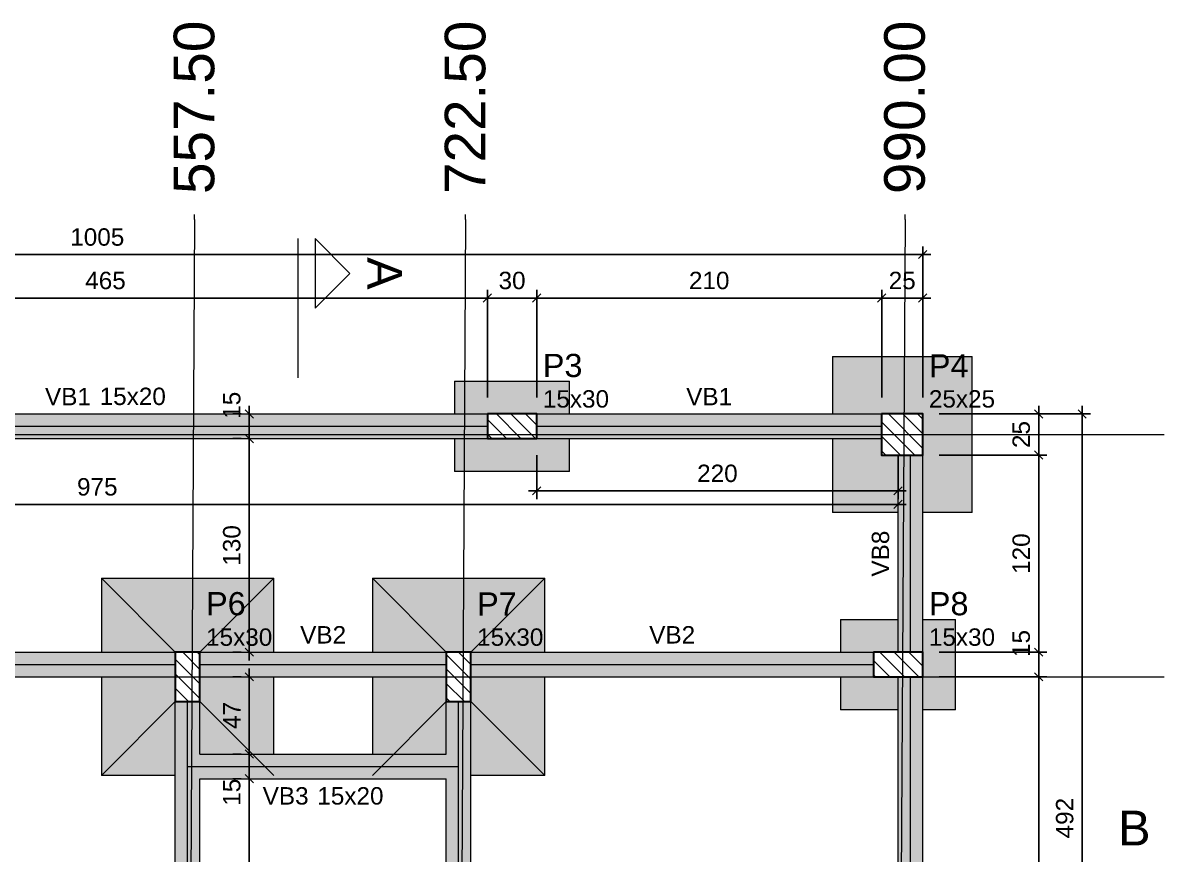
# Model space of a CAD drawing. Header units: inches. Extents: x -52 to 802, y -168 to 85.
# Drawn here: x 31.26 to 45.16, y 11.1 to 21.22 of the extents above; entities that cross this region are included whole.
import ezdxf

# ---------------------------------------------------------------- set-up
doc = ezdxf.new("R2010")
doc.units = ezdxf.units.IN
doc.header["$MEASUREMENT"] = 0
doc.linetypes.add('DOT2', pattern=[3.175, 0, -3.175])
for name, color, linetype, lineweight in [('FO-Cortes', 9, 'Continuous', 5), ('FO-Cotas', 5, 'Continuous', 5), ('FO-Eixos', 5, 'Continuous', 5), ('FO-Hachura das sapatas', 43, 'Continuous', 5), ('FO-Hachura pilar que passa', 19, 'Continuous', 5), ('FO-Hachura viga', 43, 'Continuous', 5), ('FO-Pilares', 4, 'Continuous', 30), ('FO-Seção das fundações', 9, 'Continuous', 5), ('FO-Textos das vigas', 7, 'Continuous', 5), ('FO-Textos dos pilares', 7, 'Continuous', 5), ('FO-Vigas', 1, 'Continuous', 20), ('LC-Eixos', 9, 'Continuous', 5), ('LC-Textos', 3, 'Continuous', 20)]:
    doc.layers.add(name, color=color, linetype=linetype, lineweight=lineweight)
doc.styles.add('Arial', font='arial.ttf')
doc.styles.get("Standard").update_dxf_attribs({"font": 'arial.ttf'})
doc.dimstyles.new('UM_50.000000', dxfattribs={"dimtxt": 0.18, "dimasz": 0.1, "dimexe": 0.1, "dimexo": 0.2, "dimgap": 0, "dimtad": 1, "dimtih": 1, "dimtoh": 1, "dimdec": 1, "dimlfac": 50, "dimzin": 0, "dimdsep": 46, "dimtxsty": 'Standard', "dimcen": 0.09, "dimdle": 0.1, "dimadec": 1, "dimazin": 2, "dimtfac": 1, "dimtdec": 4, "dimtofl": 0, "dimtmove": 0, "dimatfit": 3, "dimfxl": 1, "dimtolj": 1, "dimarcsym": 0})
pattern_1 = [(135, (22.11969, 6.61892), (-0.08838835, -0.08838835), [])]

# ---------------------------------------------------------------- blocks, each defined once
blk = doc.blocks.new('_Oblique')
at = {"color": 0, "linetype": 'ByBlock', "lineweight": -2}
blk.add_line((-0.5, -0.5), (0.5, 0.5), dxfattribs=at)
blk = doc.blocks.new('*D50')
at = {"layer": 'Defpoints', "color": 0, "transparency": 16777216}
for p in [(36.92, 17.871), (27.62, 16.459), (36.92, 16.459)]:
    blk.add_point(p, dxfattribs=at)
at = {"layer": 'FO-Cotas', "color": 0, "lineweight": -2, "transparency": 16777216}
for p, q in [((27.62, 16.659), (27.62, 17.971)), ((36.92, 16.659), (36.92, 17.971)), ((27.52, 17.871), (37.02, 17.871))]:
    blk.add_line(p, q, dxfattribs=at)
at = {"layer": 'FO-Cotas', "color": 0, "lineweight": -2, "transparency": 16777216, "xscale": 0.1, "yscale": 0.1, "zscale": 0.1, "rotation": 180}
blk.add_blockref('_Oblique', (27.62, 17.871), dxfattribs=at)
at = {"layer": 'FO-Cotas', "color": 0, "lineweight": -2, "transparency": 16777216, "xscale": 0.1, "yscale": 0.1, "zscale": 0.1}
blk.add_blockref('_Oblique', (36.92, 17.871), dxfattribs=at)
at = {"layer": 'FO-Cotas', "transparency": 16777216, "insert": (32.27, 18.083), "char_height": 0.2118, "attachment_point": 5, "rotation": 0.0057, "style": 'Arial'}
blk.add_mtext('\\A1;465', dxfattribs=at)
blk = doc.blocks.new('*D51')
at = {"layer": 'Defpoints', "color": 0, "transparency": 16777216}
for p in [(37.52, 17.871), (36.92, 16.459), (37.52, 16.459)]:
    blk.add_point(p, dxfattribs=at)
at = {"layer": 'FO-Cotas', "color": 0, "lineweight": -2, "transparency": 16777216}
for p, q in [((36.92, 16.659), (36.92, 17.971)), ((37.52, 16.659), (37.52, 17.971)), ((36.82, 17.871), (37.62, 17.871))]:
    blk.add_line(p, q, dxfattribs=at)
at = {"layer": 'FO-Cotas', "color": 0, "lineweight": -2, "transparency": 16777216, "xscale": 0.1, "yscale": 0.1, "zscale": 0.1, "rotation": 180}
blk.add_blockref('_Oblique', (36.92, 17.871), dxfattribs=at)
at = {"layer": 'FO-Cotas', "color": 0, "lineweight": -2, "transparency": 16777216, "xscale": 0.1, "yscale": 0.1, "zscale": 0.1}
blk.add_blockref('_Oblique', (37.52, 17.871), dxfattribs=at)
at = {"layer": 'FO-Cotas', "transparency": 16777216, "insert": (37.22, 18.083), "char_height": 0.2118, "attachment_point": 5, "rotation": 0.0057, "style": 'Arial'}
blk.add_mtext('\\A1;30', dxfattribs=at)
blk = doc.blocks.new('*D52')
at = {"layer": 'Defpoints', "color": 0, "transparency": 16777216}
for p in [(41.72, 17.871), (37.52, 16.459), (41.72, 16.459)]:
    blk.add_point(p, dxfattribs=at)
at = {"layer": 'FO-Cotas', "color": 0, "lineweight": -2, "transparency": 16777216}
for p, q in [((37.52, 16.659), (37.52, 17.971)), ((41.72, 16.659), (41.72, 17.971)), ((37.42, 17.871), (41.82, 17.871))]:
    blk.add_line(p, q, dxfattribs=at)
at = {"layer": 'FO-Cotas', "color": 0, "lineweight": -2, "transparency": 16777216, "xscale": 0.1, "yscale": 0.1, "zscale": 0.1, "rotation": 180}
blk.add_blockref('_Oblique', (37.52, 17.871), dxfattribs=at)
at = {"layer": 'FO-Cotas', "color": 0, "lineweight": -2, "transparency": 16777216, "xscale": 0.1, "yscale": 0.1, "zscale": 0.1}
blk.add_blockref('_Oblique', (41.72, 17.871), dxfattribs=at)
at = {"layer": 'FO-Cotas', "transparency": 16777216, "insert": (39.62, 18.083), "char_height": 0.2118, "attachment_point": 5, "rotation": 0.0057, "style": 'Arial'}
blk.add_mtext('\\A1;210', dxfattribs=at)
blk = doc.blocks.new('*D53')
at = {"layer": 'Defpoints', "color": 0, "transparency": 16777216}
for p in [(42.22, 17.871), (41.72, 16.459), (42.22, 16.459)]:
    blk.add_point(p, dxfattribs=at)
at = {"layer": 'FO-Cotas', "color": 0, "lineweight": -2, "transparency": 16777216}
for p, q in [((41.72, 16.659), (41.72, 17.971)), ((42.22, 16.659), (42.22, 17.971)), ((41.62, 17.871), (42.32, 17.871))]:
    blk.add_line(p, q, dxfattribs=at)
at = {"layer": 'FO-Cotas', "color": 0, "lineweight": -2, "transparency": 16777216, "xscale": 0.1, "yscale": 0.1, "zscale": 0.1, "rotation": 180}
blk.add_blockref('_Oblique', (41.72, 17.871), dxfattribs=at)
at = {"layer": 'FO-Cotas', "color": 0, "lineweight": -2, "transparency": 16777216, "xscale": 0.1, "yscale": 0.1, "zscale": 0.1}
blk.add_blockref('_Oblique', (42.22, 17.871), dxfattribs=at)
at = {"layer": 'FO-Cotas', "transparency": 16777216, "insert": (41.97, 18.083), "char_height": 0.2118, "attachment_point": 5, "rotation": 0.0057, "style": 'Arial'}
blk.add_mtext('\\A1;25', dxfattribs=at)
blk = doc.blocks.new('*D54')
at = {"layer": 'Defpoints', "color": 0, "transparency": 16777216}
for p in [(42.22, 18.4), (22.12, 16.459), (42.22, 16.459)]:
    blk.add_point(p, dxfattribs=at)
at = {"layer": 'FO-Cotas', "color": 0, "lineweight": -2, "transparency": 16777216}
for p, q in [((22.12, 16.659), (22.12, 18.5)), ((42.22, 16.659), (42.22, 18.5)), ((22.02, 18.4), (42.32, 18.4))]:
    blk.add_line(p, q, dxfattribs=at)
at = {"layer": 'FO-Cotas', "color": 0, "lineweight": -2, "transparency": 16777216, "xscale": 0.1, "yscale": 0.1, "zscale": 0.1, "rotation": 180}
blk.add_blockref('_Oblique', (22.12, 18.4), dxfattribs=at)
at = {"layer": 'FO-Cotas', "color": 0, "lineweight": -2, "transparency": 16777216, "xscale": 0.1, "yscale": 0.1, "zscale": 0.1}
blk.add_blockref('_Oblique', (42.22, 18.4), dxfattribs=at)
at = {"layer": 'FO-Cotas', "transparency": 16777216, "insert": (32.17, 18.612), "char_height": 0.2118, "attachment_point": 5, "rotation": 0.0057, "style": 'Arial'}
blk.add_mtext('\\A1;1005', dxfattribs=at)
blk = doc.blocks.new('*D70')
at = {"layer": 'Defpoints', "color": 0, "transparency": 16777216}
for p in [(42.22, 13.259), (43.632, 13.259), (42.22, 7.219)]:
    blk.add_point(p, dxfattribs=at)
at = {"layer": 'FO-Cotas', "color": 0, "lineweight": -2, "transparency": 16777216}
for p, q in [((43.632, 7.119), (43.632, 13.359)), ((42.42, 13.259), (43.732, 13.259)), ((42.42, 7.219), (43.732, 7.219))]:
    blk.add_line(p, q, dxfattribs=at)
at = {"layer": 'FO-Cotas', "color": 0, "lineweight": -2, "transparency": 16777216, "xscale": 0.1, "yscale": 0.1, "zscale": 0.1}
for p, rotation in [((43.632, 13.259), 90), ((43.632, 7.219), 270)]:
    blk.add_blockref('_Oblique', p, dxfattribs=dict(at, rotation=rotation))
at = {"layer": 'FO-Cotas', "transparency": 16777216, "insert": (43.42, 10.239), "char_height": 0.2118, "attachment_point": 5, "rotation": 90, "style": 'Arial'}
blk.add_mtext('\\A1;302', dxfattribs=at)
blk = doc.blocks.new('*D71')
at = {"layer": 'Defpoints', "color": 0, "transparency": 16777216}
for p in [(42.22, 13.559), (43.632, 13.559), (42.22, 13.259)]:
    blk.add_point(p, dxfattribs=at)
at = {"layer": 'FO-Cotas', "color": 0, "lineweight": -2, "transparency": 16777216}
for p, q in [((43.632, 13.159), (43.632, 13.659)), ((42.42, 13.559), (43.732, 13.559)), ((42.42, 13.259), (43.732, 13.259))]:
    blk.add_line(p, q, dxfattribs=at)
at = {"layer": 'FO-Cotas', "color": 0, "lineweight": -2, "transparency": 16777216, "xscale": 0.1, "yscale": 0.1, "zscale": 0.1}
for p, rotation in [((43.632, 13.559), 90), ((43.632, 13.259), 270)]:
    blk.add_blockref('_Oblique', p, dxfattribs=dict(at, rotation=rotation))
at = {"layer": 'FO-Cotas', "transparency": 16777216, "insert": (43.42, 13.665), "char_height": 0.2118, "attachment_point": 5, "rotation": 90, "style": 'Arial'}
blk.add_mtext('\\A1;15', dxfattribs=at)
blk = doc.blocks.new('*D72')
at = {"layer": 'Defpoints', "color": 0, "transparency": 16777216}
for p in [(42.22, 15.959), (43.632, 15.959), (42.22, 13.559)]:
    blk.add_point(p, dxfattribs=at)
at = {"layer": 'FO-Cotas', "color": 0, "lineweight": -2, "transparency": 16777216}
for p, q in [((43.632, 13.459), (43.632, 16.059)), ((42.42, 15.959), (43.732, 15.959)), ((42.42, 13.559), (43.732, 13.559))]:
    blk.add_line(p, q, dxfattribs=at)
at = {"layer": 'FO-Cotas', "color": 0, "lineweight": -2, "transparency": 16777216, "xscale": 0.1, "yscale": 0.1, "zscale": 0.1}
for p, rotation in [((43.632, 15.959), 90), ((43.632, 13.559), 270)]:
    blk.add_blockref('_Oblique', p, dxfattribs=dict(at, rotation=rotation))
at = {"layer": 'FO-Cotas', "transparency": 16777216, "insert": (43.42, 14.759), "char_height": 0.2118, "attachment_point": 5, "rotation": 90, "style": 'Arial'}
blk.add_mtext('\\A1;120', dxfattribs=at)
blk = doc.blocks.new('*D73')
at = {"layer": 'Defpoints', "color": 0, "transparency": 16777216}
for p in [(42.22, 16.459), (43.632, 16.459), (42.22, 15.959)]:
    blk.add_point(p, dxfattribs=at)
at = {"layer": 'FO-Cotas', "color": 0, "lineweight": -2, "transparency": 16777216}
for p, q in [((43.632, 15.859), (43.632, 16.559)), ((42.42, 16.459), (43.732, 16.459)), ((42.42, 15.959), (43.732, 15.959))]:
    blk.add_line(p, q, dxfattribs=at)
at = {"layer": 'FO-Cotas', "color": 0, "lineweight": -2, "transparency": 16777216, "xscale": 0.1, "yscale": 0.1, "zscale": 0.1}
for p, rotation in [((43.632, 16.459), 90), ((43.632, 15.959), 270)]:
    blk.add_blockref('_Oblique', p, dxfattribs=dict(at, rotation=rotation))
at = {"layer": 'FO-Cotas', "transparency": 16777216, "insert": (43.42, 16.209), "char_height": 0.2118, "attachment_point": 5, "rotation": 90, "style": 'Arial'}
blk.add_mtext('\\A1;25', dxfattribs=at)
blk = doc.blocks.new('*D74')
at = {"layer": 'Defpoints', "color": 0, "transparency": 16777216}
for p in [(42.22, 16.459), (44.161, 16.459), (42.22, 6.619)]:
    blk.add_point(p, dxfattribs=at)
at = {"layer": 'FO-Cotas', "color": 0, "lineweight": -2, "transparency": 16777216}
for p, q in [((44.161, 6.519), (44.161, 16.559)), ((42.42, 16.459), (44.261, 16.459)), ((42.42, 6.619), (44.261, 6.619))]:
    blk.add_line(p, q, dxfattribs=at)
at = {"layer": 'FO-Cotas', "color": 0, "lineweight": -2, "transparency": 16777216, "xscale": 0.1, "yscale": 0.1, "zscale": 0.1}
for p, rotation in [((44.161, 16.459), 90), ((44.161, 6.619), 270)]:
    blk.add_blockref('_Oblique', p, dxfattribs=dict(at, rotation=rotation))
at = {"layer": 'FO-Cotas', "transparency": 16777216, "insert": (43.949, 11.539), "char_height": 0.2118, "attachment_point": 5, "rotation": 90, "style": 'Arial'}
blk.add_mtext('\\A1;492', dxfattribs=at)
blk = doc.blocks.new('*D75')
at = {"layer": 'Defpoints', "color": 0, "transparency": 16777216}
for p in [(22.42, 15.359), (41.92, 15.359), (41.92, 15.359)]:
    blk.add_point(p, dxfattribs=at)
at = {"layer": 'FO-Cotas', "color": 0, "lineweight": -2, "transparency": 16777216}
for p, q in [((22.42, 15.559), (22.42, 15.459)), ((41.92, 15.559), (41.92, 15.459)), ((22.32, 15.359), (42.02, 15.359))]:
    blk.add_line(p, q, dxfattribs=at)
at = {"layer": 'FO-Cotas', "color": 0, "lineweight": -2, "transparency": 16777216, "xscale": 0.1, "yscale": 0.1, "zscale": 0.1, "rotation": 180}
blk.add_blockref('_Oblique', (22.42, 15.359), dxfattribs=at)
at = {"layer": 'FO-Cotas', "color": 0, "lineweight": -2, "transparency": 16777216, "xscale": 0.1, "yscale": 0.1, "zscale": 0.1}
blk.add_blockref('_Oblique', (41.92, 15.359), dxfattribs=at)
at = {"layer": 'FO-Cotas', "transparency": 16777216, "insert": (32.17, 15.571), "char_height": 0.2118, "attachment_point": 5, "rotation": 0.0057, "style": 'Arial'}
blk.add_mtext('\\A1;975', dxfattribs=at)
blk = doc.blocks.new('*D78')
at = {"layer": 'Defpoints', "color": 0, "transparency": 16777216}
for p in [(34.02, 12.019), (34.02, 12.019), (34.02, 7.019)]:
    blk.add_point(p, dxfattribs=at)
at = {"layer": 'FO-Cotas', "color": 0, "lineweight": -2, "transparency": 16777216}
for p, q in [((34.02, 6.919), (34.02, 12.119)), ((33.82, 12.019), (33.92, 12.019)), ((33.82, 7.019), (33.92, 7.019))]:
    blk.add_line(p, q, dxfattribs=at)
at = {"layer": 'FO-Cotas', "color": 0, "lineweight": -2, "transparency": 16777216, "xscale": 0.1, "yscale": 0.1, "zscale": 0.1}
for p, rotation in [((34.02, 12.019), 90), ((34.02, 7.019), 270)]:
    blk.add_blockref('_Oblique', p, dxfattribs=dict(at, rotation=rotation))
at = {"layer": 'FO-Cotas', "transparency": 16777216, "insert": (33.808, 9.519), "char_height": 0.2118, "attachment_point": 5, "rotation": 90, "style": 'Arial'}
blk.add_mtext('\\A1;250', dxfattribs=at)
blk = doc.blocks.new('*D79')
at = {"layer": 'Defpoints', "color": 0, "transparency": 16777216}
for p in [(34.02, 12.319), (34.02, 12.319), (34.02, 12.019)]:
    blk.add_point(p, dxfattribs=at)
at = {"layer": 'FO-Cotas', "color": 0, "lineweight": -2, "transparency": 16777216}
for p, q in [((34.02, 11.919), (34.02, 12.419)), ((33.82, 12.319), (33.92, 12.319)), ((33.82, 12.019), (33.92, 12.019))]:
    blk.add_line(p, q, dxfattribs=at)
at = {"layer": 'FO-Cotas', "color": 0, "lineweight": -2, "transparency": 16777216, "xscale": 0.1, "yscale": 0.1, "zscale": 0.1}
for p, rotation in [((34.02, 12.319), 90), ((34.02, 12.019), 270)]:
    blk.add_blockref('_Oblique', p, dxfattribs=dict(at, rotation=rotation))
at = {"layer": 'FO-Cotas', "transparency": 16777216, "insert": (33.808, 11.854), "char_height": 0.2118, "attachment_point": 5, "rotation": 90, "style": 'Arial'}
blk.add_mtext('\\A1;15', dxfattribs=at)
blk = doc.blocks.new('*D80')
at = {"layer": 'Defpoints', "color": 0, "transparency": 16777216}
for p in [(34.02, 13.259), (34.02, 13.259), (34.02, 12.319)]:
    blk.add_point(p, dxfattribs=at)
at = {"layer": 'FO-Cotas', "color": 0, "lineweight": -2, "transparency": 16777216}
for p, q in [((34.02, 12.219), (34.02, 13.359)), ((33.82, 13.259), (33.92, 13.259)), ((33.82, 12.319), (33.92, 12.319))]:
    blk.add_line(p, q, dxfattribs=at)
at = {"layer": 'FO-Cotas', "color": 0, "lineweight": -2, "transparency": 16777216, "xscale": 0.1, "yscale": 0.1, "zscale": 0.1}
for p, rotation in [((34.02, 13.259), 90), ((34.02, 12.319), 270)]:
    blk.add_blockref('_Oblique', p, dxfattribs=dict(at, rotation=rotation))
at = {"layer": 'FO-Cotas', "transparency": 16777216, "insert": (33.808, 12.789), "char_height": 0.2118, "attachment_point": 5, "rotation": 90, "style": 'Arial'}
blk.add_mtext('\\A1;47', dxfattribs=at)
blk = doc.blocks.new('*D81')
at = {"layer": 'Defpoints', "color": 0, "transparency": 16777216}
for p in [(34.02, 16.159), (34.02, 16.159), (34.02, 13.559)]:
    blk.add_point(p, dxfattribs=at)
at = {"layer": 'FO-Cotas', "color": 0, "lineweight": -2, "transparency": 16777216}
for p, q in [((34.02, 13.459), (34.02, 16.259)), ((33.82, 16.159), (33.92, 16.159)), ((33.82, 13.559), (33.92, 13.559))]:
    blk.add_line(p, q, dxfattribs=at)
at = {"layer": 'FO-Cotas', "color": 0, "lineweight": -2, "transparency": 16777216, "xscale": 0.1, "yscale": 0.1, "zscale": 0.1}
for p, rotation in [((34.02, 16.159), 90), ((34.02, 13.559), 270)]:
    blk.add_blockref('_Oblique', p, dxfattribs=dict(at, rotation=rotation))
at = {"layer": 'FO-Cotas', "transparency": 16777216, "insert": (33.808, 14.859), "char_height": 0.2118, "attachment_point": 5, "rotation": 90, "style": 'Arial'}
blk.add_mtext('\\A1;130', dxfattribs=at)
blk = doc.blocks.new('*D82')
at = {"layer": 'Defpoints', "color": 0, "transparency": 16777216}
for p in [(34.02, 16.459), (34.02, 16.459), (34.02, 16.159)]:
    blk.add_point(p, dxfattribs=at)
at = {"layer": 'FO-Cotas', "color": 0, "lineweight": -2, "transparency": 16777216}
for p, q in [((34.02, 16.059), (34.02, 16.559)), ((33.82, 16.459), (33.92, 16.459)), ((33.82, 16.159), (33.92, 16.159))]:
    blk.add_line(p, q, dxfattribs=at)
at = {"layer": 'FO-Cotas', "color": 0, "lineweight": -2, "transparency": 16777216, "xscale": 0.1, "yscale": 0.1, "zscale": 0.1}
for p, rotation in [((34.02, 16.459), 90), ((34.02, 16.159), 270)]:
    blk.add_blockref('_Oblique', p, dxfattribs=dict(at, rotation=rotation))
at = {"layer": 'FO-Cotas', "transparency": 16777216, "insert": (33.808, 16.565), "char_height": 0.2118, "attachment_point": 5, "rotation": 90, "style": 'Arial'}
blk.add_mtext('\\A1;15', dxfattribs=at)
blk = doc.blocks.new('*D84')
at = {"layer": 'Defpoints', "color": 0, "transparency": 16777216}
for p in [(37.52, 16.159), (41.92, 16.159), (41.92, 15.524)]:
    blk.add_point(p, dxfattribs=at)
at = {"layer": 'FO-Cotas', "color": 0, "lineweight": -2, "transparency": 16777216}
for p, q in [((37.52, 15.959), (37.52, 15.424)), ((41.92, 15.959), (41.92, 15.424)), ((37.42, 15.524), (42.02, 15.524))]:
    blk.add_line(p, q, dxfattribs=at)
at = {"layer": 'FO-Cotas', "color": 0, "lineweight": -2, "transparency": 16777216, "xscale": 0.1, "yscale": 0.1, "zscale": 0.1, "rotation": 180}
blk.add_blockref('_Oblique', (37.52, 15.524), dxfattribs=at)
at = {"layer": 'FO-Cotas', "color": 0, "lineweight": -2, "transparency": 16777216, "xscale": 0.1, "yscale": 0.1, "zscale": 0.1}
blk.add_blockref('_Oblique', (41.92, 15.524), dxfattribs=at)
at = {"layer": 'FO-Cotas', "transparency": 16777216, "insert": (39.72, 15.735), "char_height": 0.2118, "attachment_point": 5, "rotation": 0.0057, "style": 'Arial'}
blk.add_mtext('\\A1;220', dxfattribs=at)

msp = doc.modelspace()

# ---------------------------------------------------------------- hatches: boundary and pattern name
at = {"layer": 'FO-Hachura das sapatas', "linetype": 'Continuous'}
h = msp.add_hatch(color=256, dxfattribs=at)
h.paths.add_polyline_path([(41.1197, 17.1589), (41.1197, 15.2589), (42.8197, 15.2589), (42.8197, 17.1589), (41.1197, 17.1589)])
h.paths.add_polyline_path([(41.1197, 16.1589), (41.7197, 16.1589), (41.7197, 15.9589), (41.9197, 15.9589), (41.9197, 15.2589), (42.2197, 15.2589), (42.2197, 16.4589), (41.1197, 16.4589), (41.1197, 16.1589)], flags=0)
h = msp.add_hatch(color=256, dxfattribs=at)
h.paths.add_polyline_path([(36.5197, 16.8589), (36.5197, 15.7589), (37.9197, 15.7589), (37.9197, 16.8589), (36.5197, 16.8589)])
h.paths.add_polyline_path([(36.5197, 16.1589), (37.9197, 16.1589), (37.9197, 16.4589), (36.5197, 16.4589), (36.5197, 16.1589)], flags=0)
h = msp.add_hatch(color=256, dxfattribs=at)
h.paths.add_polyline_path([(34.3197, 14.4589), (32.2197, 14.4589), (32.2197, 12.0589), (34.3197, 12.0589), (34.3197, 14.4589)])
h.paths.add_polyline_path([(34.3197, 12.3189), (33.4197, 12.3189), (33.4197, 13.2589), (34.3197, 13.2589), (34.3197, 13.5589), (32.2197, 13.5589), (32.2197, 13.2589), (33.1197, 13.2589), (33.1197, 12.0589), (34.3197, 12.0589), (34.3197, 12.3189)], flags=0)
h = msp.add_hatch(color=256, dxfattribs=at)
h.paths.add_polyline_path([(35.5197, 12.0589), (37.6197, 12.0589), (37.6197, 14.4589), (35.5197, 14.4589), (35.5197, 12.0589)])
h.paths.add_polyline_path([(37.6197, 13.2589), (37.6197, 13.5589), (35.5197, 13.5589), (35.5197, 13.2589), (36.4197, 13.2589), (36.4197, 12.3189), (35.5197, 12.3189), (35.5197, 12.0589), (36.7197, 12.0589), (36.7197, 13.2589), (37.6197, 13.2589)], flags=0)
h = msp.add_hatch(color=256, dxfattribs=at)
h.paths.add_polyline_path([(41.2197, 13.9589), (41.2197, 12.8589), (42.6197, 12.8589), (42.6197, 13.9589), (41.2197, 13.9589)])
h.paths.add_polyline_path([(41.2197, 13.2589), (41.9197, 13.2589), (41.9197, 12.8589), (42.2197, 12.8589), (42.2197, 13.9589), (41.9197, 13.9589), (41.9197, 13.5589), (41.2197, 13.5589), (41.2197, 13.2589)], flags=0)
at = {"layer": 'FO-Hachura pilar que passa', "linetype": 'Continuous'}
h = msp.add_hatch(dxfattribs=at)
h.set_pattern_fill('ANSI31', color=256, angle=90, style=0)
h.set_pattern_definition(pattern_1)
h.paths.add_polyline_path([(36.9197, 16.4589), (36.9197, 16.3089), (36.9197, 16.1589), (37.2197, 16.1589), (37.5197, 16.1589), (37.5197, 16.3089), (37.5197, 16.4589), (37.2197, 16.4589)])
h = msp.add_hatch(dxfattribs=at)
h.set_pattern_fill('ANSI31', color=256, angle=90, style=0)
h.set_pattern_definition(pattern_1)
h.paths.add_polyline_path([(41.7197, 16.4589), (41.7197, 16.2089), (41.7197, 15.9589), (41.9697, 15.9589), (42.2197, 15.9589), (42.2197, 16.2089), (42.2197, 16.4589), (41.9697, 16.4589)])
h = msp.add_hatch(dxfattribs=at)
h.set_pattern_fill('ANSI31', color=256, angle=90, style=0)
h.set_pattern_definition(pattern_1)
h.paths.add_polyline_path([(33.4197, 13.5589), (33.2697, 13.5589), (33.1197, 13.5589), (33.1197, 13.2589), (33.1197, 12.9589), (33.2697, 12.9589), (33.4197, 12.9589), (33.4197, 13.2589)])
h = msp.add_hatch(dxfattribs=at)
h.set_pattern_fill('ANSI31', color=256, angle=90, style=0)
h.set_pattern_definition(pattern_1)
h.paths.add_polyline_path([(36.4197, 12.9589), (36.5697, 12.9589), (36.7197, 12.9589), (36.7197, 13.2589), (36.7197, 13.5589), (36.5697, 13.5589), (36.4197, 13.5589), (36.4197, 13.2589)])
h = msp.add_hatch(dxfattribs=at)
h.set_pattern_fill('ANSI31', color=256, angle=90, style=0)
h.set_pattern_definition(pattern_1)
h.paths.add_polyline_path([(41.6197, 13.5589), (41.6197, 13.4089), (41.6197, 13.2589), (41.9197, 13.2589), (42.2197, 13.2589), (42.2197, 13.4089), (42.2197, 13.5589), (41.9197, 13.5589)])
at = {"layer": 'FO-Hachura viga', "linetype": 'Continuous'}
for points in [[(36.9197, 16.4589), (36.9197, 16.4589), (27.6197, 16.4589), (27.6197, 16.1589), (36.9197, 16.1589), (36.9197, 16.4589)], [(41.7197, 16.4589), (41.7197, 16.4589), (37.5197, 16.4589), (37.5197, 16.1589), (41.7197, 16.1589), (41.7197, 16.4589)], [(42.2197, 15.9589), (42.2197, 15.9589), (41.9197, 15.9589), (41.9197, 13.5589), (42.2197, 13.5589), (42.2197, 15.9589)], [(33.1197, 13.5589), (33.1197, 13.5589), (22.7197, 13.5589), (22.7197, 13.2589), (33.1197, 13.2589), (33.1197, 13.5589)], [(36.4197, 13.5589), (36.4197, 13.5589), (33.4197, 13.5589), (33.4197, 13.2589), (36.4197, 13.2589), (36.4197, 13.5589)], [(41.6197, 13.5589), (41.6197, 13.5589), (36.7197, 13.5589), (36.7197, 13.2589), (41.6197, 13.2589), (41.6197, 13.5589)], [(42.2197, 13.2589), (42.2197, 13.2589), (41.9197, 13.2589), (41.9197, 7.2189), (42.2197, 7.2189), (42.2197, 13.2589)], [(33.4197, 12.3189), (33.4197, 12.3189), (33.4197, 12.9589), (33.1197, 12.9589), (33.1197, 12.1689), (33.2697, 12.1689), (33.4197, 12.3189)], [(36.7197, 12.9589), (36.7197, 12.9589), (36.4197, 12.9589), (36.4197, 12.3189), (36.5697, 12.1689), (36.7197, 12.1689), (36.7197, 12.9589)], [(36.5697, 12.1689), (36.5697, 12.1689), (36.4197, 12.3189), (33.4197, 12.3189), (33.2697, 12.1689), (33.4197, 12.0189), (36.4197, 12.0189), (36.5697, 12.1689)], [(33.4197, 12.0189), (33.4197, 12.0189), (33.2697, 12.1689), (33.1197, 12.1689), (33.1197, 7.2189), (33.4197, 7.2189), (33.4197, 12.0189)], [(36.7197, 12.1689), (36.7197, 12.1689), (36.5697, 12.1689), (36.4197, 12.0189), (36.4197, 7.2189), (36.7197, 7.2189), (36.7197, 12.1689)]]:
    msp.add_hatch(color=256, dxfattribs=at).paths.add_polyline_path(points)

# ---------------------------------------------------------------- linework, layer by layer
at = {"layer": 'FO-Cortes'}
msp.add_line((34.6109, 18.5944), (34.6109, 16.9), dxfattribs=at)
at = {"layer": 'FO-Cortes', "linetype": 'Continuous'}
msp.add_lwpolyline([(34.8227, 18.5944), (34.8227, 17.7472), (35.2463, 18.1708), (34.8227, 18.5944)], close=True, dxfattribs=at)
at = {"layer": 'FO-Eixos'}
for p, q in [((27.6197, 16.3089), (36.9197, 16.3089)), ((37.5197, 16.3089), (41.7197, 16.3089)), ((42.0697, 13.5589), (42.0697, 15.9589)), ((22.7197, 13.4089), (33.1197, 13.4089)), ((33.4197, 13.4089), (36.4197, 13.4089)), ((36.7197, 13.4089), (41.6197, 13.4089)), ((42.0697, 7.2189), (42.0697, 13.2589)), ((33.2697, 12.1689), (33.2697, 12.9589)), ((36.5697, 12.1689), (36.5697, 12.9589)), ((33.2697, 7.2189), (33.2697, 12.1689)), ((33.2697, 12.1689), (36.5697, 12.1689)), ((36.5697, 7.2189), (36.5697, 12.1689))]:
    msp.add_line(p, q, dxfattribs=at)
at = {"layer": 'FO-Pilares'}
for points in [[(36.9197, 16.4589), (36.9197, 16.3089), (36.9197, 16.1589), (37.2197, 16.1589), (37.5197, 16.1589), (37.5197, 16.3089), (37.5197, 16.4589), (37.2197, 16.4589), (36.9197, 16.4589)], [(41.7197, 16.4589), (41.7197, 16.2089), (41.7197, 15.9589), (41.9697, 15.9589), (42.2197, 15.9589), (42.2197, 16.2089), (42.2197, 16.4589), (41.9697, 16.4589), (41.7197, 16.4589)], [(33.4197, 13.5589), (33.2697, 13.5589), (33.1197, 13.5589), (33.1197, 13.2589), (33.1197, 12.9589), (33.2697, 12.9589), (33.4197, 12.9589), (33.4197, 13.2589), (33.4197, 13.5589)], [(36.4197, 12.9589), (36.5697, 12.9589), (36.7197, 12.9589), (36.7197, 13.2589), (36.7197, 13.5589), (36.5697, 13.5589), (36.4197, 13.5589), (36.4197, 13.2589), (36.4197, 12.9589)], [(41.6197, 13.5589), (41.6197, 13.4089), (41.6197, 13.2589), (41.9197, 13.2589), (42.2197, 13.2589), (42.2197, 13.4089), (42.2197, 13.5589), (41.9197, 13.5589), (41.6197, 13.5589)]]:
    msp.add_lwpolyline(points, close=True, dxfattribs=at)
at = {"layer": 'FO-Seção das fundações'}
for p, q in [((32.2197, 14.4589), (33.1197, 13.5589)), ((34.3197, 14.4589), (33.4197, 13.5589)), ((35.5197, 14.4589), (36.4197, 13.5589)), ((37.6197, 14.4589), (36.7197, 13.5589)), ((32.2197, 12.0589), (33.1197, 12.9589)), ((34.3197, 12.0589), (33.4197, 12.9589)), ((35.5197, 12.0589), (36.4197, 12.9589)), ((37.6197, 12.0589), (36.7197, 12.9589))]:
    msp.add_line(p, q, dxfattribs=at)
for points in [[(41.1197, 17.1589), (41.1197, 16.4589)], [(41.1197, 17.1589), (42.8197, 17.1589)], [(42.8197, 15.2589), (42.8197, 17.1589)], [(36.5197, 16.8589), (36.5197, 16.4589)], [(36.5197, 16.8589), (37.9197, 16.8589)], [(37.9197, 16.4589), (37.9197, 16.8589)], [(36.5197, 16.1589), (36.5197, 15.7589)], [(37.9197, 15.7589), (37.9197, 16.1589)], [(41.1197, 16.1589), (41.1197, 15.2589)], [(37.9197, 15.7589), (36.5197, 15.7589)], [(41.9197, 15.2589), (41.1197, 15.2589)], [(42.8197, 15.2589), (42.2197, 15.2589)], [(32.2197, 14.4589), (34.3197, 14.4589)], [(32.2197, 14.4589), (32.2197, 13.5589)], [(34.3197, 13.5589), (34.3197, 14.4589)], [(35.5197, 14.4589), (37.6197, 14.4589)], [(35.5197, 14.4589), (35.5197, 13.5589)], [(37.6197, 13.5589), (37.6197, 14.4589)], [(41.2197, 13.9589), (41.2197, 13.5589)], [(41.2197, 13.9589), (41.9197, 13.9589)], [(42.2197, 13.9589), (42.6197, 13.9589)], [(42.6197, 12.8589), (42.6197, 13.9589)], [(32.2197, 13.2589), (32.2197, 12.0589)], [(34.3197, 12.3189), (34.3197, 13.2589)], [(35.5197, 13.2589), (35.5197, 12.3189)], [(37.6197, 12.0589), (37.6197, 13.2589)], [(41.2197, 13.2589), (41.2197, 12.8589)], [(41.9197, 12.8589), (41.2197, 12.8589)], [(42.6197, 12.8589), (42.2197, 12.8589)], [(33.1197, 12.0589), (32.2197, 12.0589)], [(37.6197, 12.0589), (36.7197, 12.0589)]]:
    msp.add_lwpolyline(points, dxfattribs=at)
at = {"layer": 'FO-Vigas'}
for p, q in [((27.6197, 16.4589), (36.9197, 16.4589)), ((37.5197, 16.4589), (41.7197, 16.4589)), ((27.6197, 16.1589), (36.9197, 16.1589)), ((37.5197, 16.1589), (41.7197, 16.1589)), ((41.9197, 13.5589), (41.9197, 15.9589)), ((42.2197, 13.5589), (42.2197, 15.9589)), ((22.7197, 13.5589), (33.1197, 13.5589)), ((33.4197, 13.5589), (36.4197, 13.5589)), ((36.7197, 13.5589), (41.6197, 13.5589)), ((22.7197, 13.2589), (33.1197, 13.2589)), ((33.4197, 13.2589), (36.4197, 13.2589)), ((36.7197, 13.2589), (41.6197, 13.2589)), ((41.9197, 7.2189), (41.9197, 13.2589)), ((42.2197, 7.2189), (42.2197, 13.2589)), ((33.1197, 12.1689), (33.1197, 12.9589)), ((33.4197, 12.3189), (33.4197, 12.9589)), ((36.4197, 12.3189), (36.4197, 12.9589)), ((36.7197, 12.1689), (36.7197, 12.9589)), ((33.4197, 12.3189), (36.4197, 12.3189)), ((33.1197, 7.2189), (33.1197, 12.1689)), ((36.7197, 7.2189), (36.7197, 12.1689)), ((33.4197, 7.2189), (33.4197, 12.0189)), ((33.4197, 12.0189), (36.4197, 12.0189)), ((36.4197, 7.2189), (36.4197, 12.0189))]:
    msp.add_line(p, q, dxfattribs=at)
at = {"layer": 'LC-Eixos'}
for p, q in [((33.3546, 18.8276), (33.2697, 3.9241)), ((33.3546, 18.8276), (33.3546, 18.8894)), ((36.6546, 18.8276), (36.5697, 3.9241)), ((36.6546, 18.8276), (36.6546, 18.8894)), ((42.0046, 18.8276), (41.9197, 3.9241)), ((42.0046, 18.8276), (42.0046, 18.8894)), ((18.9976, 16.2089), (43.6594, 16.2089)), ((43.6594, 16.2089), (45.1594, 16.2089)), ((18.9976, 13.2589), (43.6594, 13.2589)), ((43.6594, 13.2589), (45.1594, 13.2589))]:
    msp.add_line(p, q, dxfattribs=at)

# ---------------------------------------------------------------- texts
at = {"layer": 'FO-Cortes', "linetype": 'DOT2', "ltscale": 0.05, "insert": (35.4581, 18.1708), "char_height": 0.4236, "width": 0.790401, "attachment_point": 8, "rotation": 270, "line_spacing_factor": 0.798, "style": 'Arial'}
msp.add_mtext('A', dxfattribs=at)
at = {"layer": 'FO-Cortes', "linetype": 'DOT2', "ltscale": 0.05, "insert": (44.7964, 11.2061), "char_height": 0.4236, "width": 0.790401, "attachment_point": 8, "line_spacing_factor": 0.798, "style": 'Arial'}
msp.add_mtext('B', dxfattribs=at)
at = {"layer": 'FO-Textos das vigas', "char_height": 0.2118, "line_spacing_factor": 0.798, "style": 'Arial'}
for s, insert, width, attachment_point in [('VB1', (32.093, 16.5648), 1.119254, 9), ('15x20', (32.1989, 16.5648), 1.606765, 7), ('VB1', (39.6197, 16.5648), 1.119254, 8), ('VB2', (34.9197, 13.6648), 1.119254, 8), ('VB2', (39.1697, 13.6648), 1.119254, 8), ('VB3', (34.743, 11.7012), 1.119254, 9), ('15x20', (34.8489, 11.7012), 1.606765, 7)]:
    msp.add_mtext(s, dxfattribs=dict(at, insert=insert, width=width, attachment_point=attachment_point))
at = {"layer": 'FO-Textos das vigas', "insert": (41.8138, 14.7589), "char_height": 0.2118, "width": 1.119254, "attachment_point": 8, "rotation": 90, "line_spacing_factor": 0.798, "style": 'Arial'}
msp.add_mtext('VB8', dxfattribs=at)
at = {"layer": 'FO-Textos dos pilares', "attachment_point": 7, "line_spacing_factor": 0.798, "style": 'Arial'}
for s, insert, char_height, width in [('P3', (37.5947, 16.9046), 0.2824, 0.965405), ('P4', (42.2947, 16.9046), 0.2824, 0.965405), ('15x30', (37.5947, 16.5339), 0.2118, 1.606765), ('25x25', (42.2947, 16.5339), 0.2118, 1.606765), ('P6', (33.4947, 14.0046), 0.2824, 0.965405), ('P7', (36.7947, 14.0046), 0.2824, 0.965405), ('P8', (42.2947, 14.0046), 0.2824, 0.965405), ('15x30', (33.4947, 13.6339), 0.2118, 1.606765), ('15x30', (36.7947, 13.6339), 0.2118, 1.606765), ('15x30', (42.2947, 13.6339), 0.2118, 1.606765)]:
    msp.add_mtext(s, dxfattribs=dict(at, insert=insert, char_height=char_height, width=width))
at = {"layer": 'LC-Textos', "linetype": 'Continuous', "char_height": 0.4942, "width": 4.250426, "attachment_point": 7, "rotation": 90, "line_spacing_factor": 0.798, "style": 'Arial'}
for s, insert in [('557.50', (33.6017, 19.1365)), ('722.50', (36.9017, 19.1365)), ('990.00', (42.2517, 19.1365))]:
    msp.add_mtext(s, dxfattribs=dict(at, insert=insert))

# ---------------------------------------------------------------- dimensions: what is measured, and where the dimension line sits
at = {"layer": 'FO-Cotas'}
for base, p1, p2, picture, middle in [((42.2197, 18.4004), (22.1197, 16.4589), (42.2197, 16.4589), '*D54', (32.1697, 18.6122)), ((36.9197, 17.8709), (27.6197, 16.4589), (36.9197, 16.4589), '*D50', (32.2697, 18.0827)), ((37.5197, 17.8709), (36.9197, 16.4589), (37.5197, 16.4589), '*D51', (37.2197, 18.0827)), ((41.7197, 17.8709), (37.5197, 16.4589), (41.7197, 16.4589), '*D52', (39.6197, 18.0827)), ((42.2197, 17.8709), (41.7197, 16.4589), (42.2197, 16.4589), '*D53', (41.9697, 18.0827)), ((41.9197, 15.5235), (37.5197, 16.1589), (41.9197, 16.1589), '*D84', (39.7197, 15.7353)), ((41.9197, 15.3589), (22.4197, 15.3589), (41.9197, 15.3589), '*D75', (32.1697, 15.5707))]:
    dim = msp.add_linear_dim(base=base, p1=p1, p2=p2, dimstyle='UM_50.000000', override={"dimtxt": 0.2118, "dimasz": 0.1, "dimexe": 0.1, "dimexo": 0.2, "dimtad": 1, "dimtih": 0, "dimtoh": 0, "dimdec": 1, "dimlfac": 50, "dimzin": 8, "dimtxsty": 'Arial', "dimblk": 'Oblique', "dimblk1": 'Oblique', "dimblk2": 'Oblique', "dimsah": 1, "dimdle": 0.1, "dimse1": 0, "dimse2": 0, "dimclrt": 256, "dimadec": 1, "dimazin": 3, "dimtmove": 2, "dimldrblk": 'Oblique'}, dxfattribs=at)
    dim.commit()
    dim.dimension.update_dxf_attribs({"geometry": picture, "text_midpoint": middle, "dimtype": 160, "text_rotation": 0.00573})
for base, p1, p2, picture, middle in [((34.0197, 16.4589), (34.0197, 16.1589), (34.0197, 16.4589), '*D82', (33.8079, 16.5648)), ((43.6317, 16.4589), (42.2197, 15.9589), (42.2197, 16.4589), '*D73', (43.4199, 16.2089)), ((44.1612, 16.4589), (42.2197, 6.6189), (42.2197, 16.4589), '*D74', (43.9494, 11.5389)), ((34.0197, 16.1589), (34.0197, 13.5589), (34.0197, 16.1589), '*D81', (33.8079, 14.8589)), ((43.6317, 15.9589), (42.2197, 13.5589), (42.2197, 15.9589), '*D72', (43.4199, 14.7589)), ((43.6317, 13.5589), (42.2197, 13.2589), (42.2197, 13.5589), '*D71', (43.4199, 13.6648)), ((34.0197, 13.2589), (34.0197, 12.3189), (34.0197, 13.2589), '*D80', (33.8079, 12.7889)), ((43.6317, 13.2589), (42.2197, 7.2189), (42.2197, 13.2589), '*D70', (43.4199, 10.2389)), ((34.0197, 12.3189), (34.0197, 12.0189), (34.0197, 12.3189), '*D79', (33.8079, 11.8539)), ((34.0197, 12.0189), (34.0197, 7.0189), (34.0197, 12.0189), '*D78', (33.8079, 9.5189))]:
    dim = msp.add_linear_dim(base=base, p1=p1, p2=p2, angle=90, dimstyle='UM_50.000000', override={"dimtxt": 0.2118, "dimasz": 0.1, "dimexe": 0.1, "dimexo": 0.2, "dimtad": 1, "dimtih": 0, "dimtoh": 0, "dimdec": 1, "dimlfac": 50, "dimzin": 8, "dimtxsty": 'Arial', "dimblk": 'Oblique', "dimblk1": 'Oblique', "dimblk2": 'Oblique', "dimsah": 1, "dimdle": 0.1, "dimse1": 0, "dimse2": 0, "dimclrt": 256, "dimadec": 1, "dimazin": 3, "dimtmove": 2, "dimldrblk": 'Oblique'}, dxfattribs=at)
    dim.commit()
    dim.dimension.update_dxf_attribs({"geometry": picture, "text_midpoint": middle, "dimtype": 160, "text_rotation": 90})

doc.saveas('drawing.dxf')
